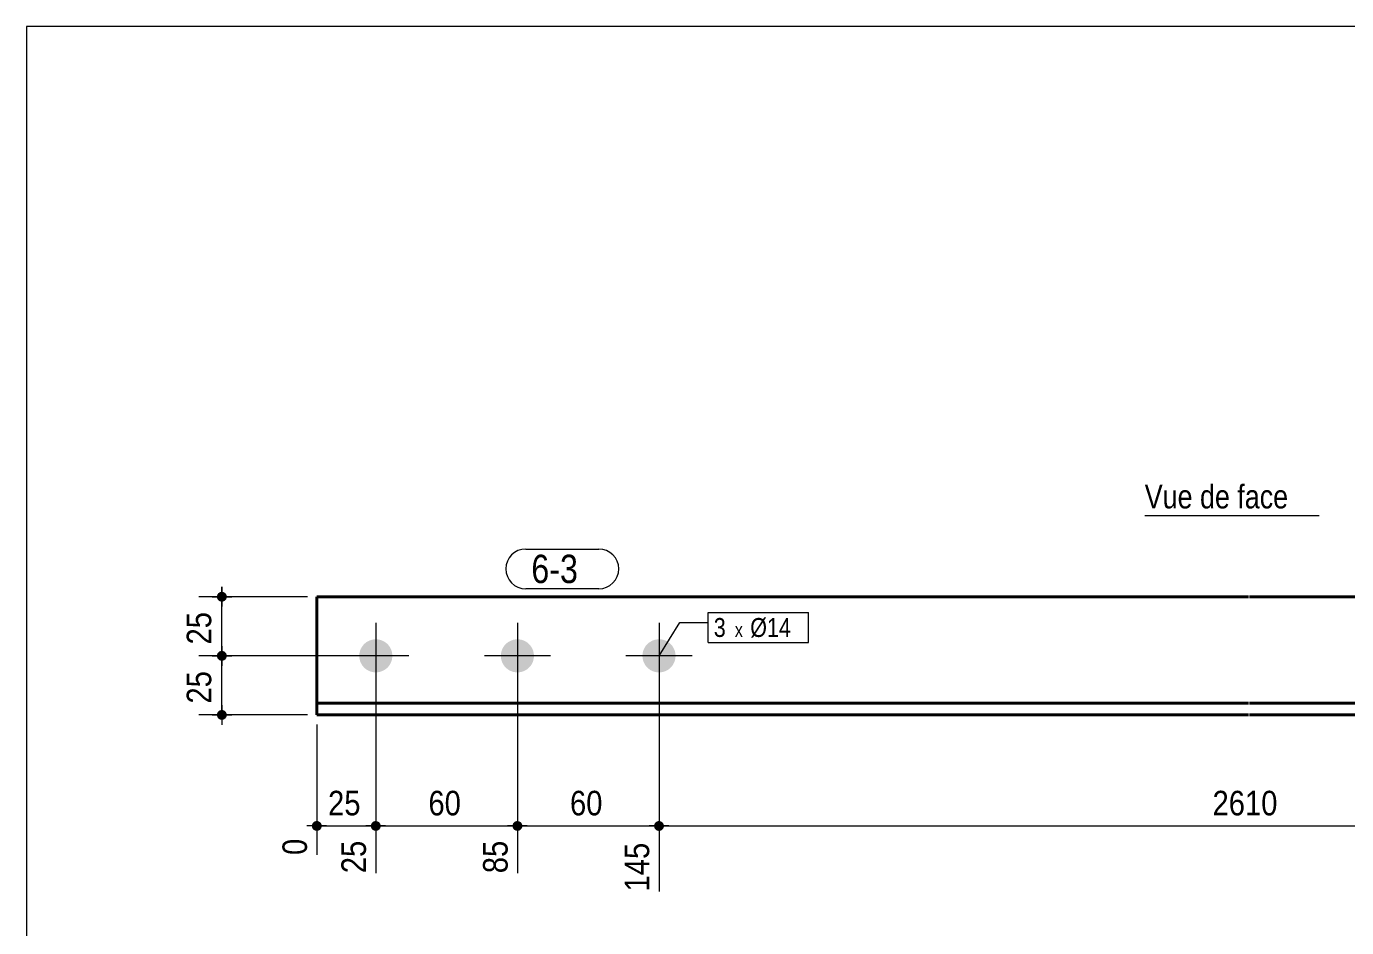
# Model space of a CAD drawing. Header units: millimetres. Extents: x 2 to 287, y 5 to 195.
# Drawn here: x 5 to 144.7, y 99.6 to 195 of the extents above; entities that cross this region are included whole.
import ezdxf

# ---------------------------------------------------------------- set-up
doc = ezdxf.new("R2010")
doc.units = ezdxf.units.MM
for name, color, linetype, lineweight in [('Autre type objet', 1, 'Continuous', 0), ('Boulon', 7, 'Continuous', 0), ('Cotation', 7, 'Continuous', 0), ('Désignation boulon', 3, 'Continuous', 0), ('Feuille dessin', 5, 'Continuous', 0), ('Piece', 2, 'Continuous', 0), ('Repère pièce', 3, 'Continuous', 0)]:
    doc.layers.add(name, color=color, linetype=linetype, lineweight=lineweight)
doc.styles.add('ARIAL', font='ARIAL.TTF')
doc.styles.add('COMIC_SANS_MS', font='COMIC.TTF')

# ---------------------------------------------------------------- blocks, each defined once
blk = doc.blocks.new('*A2')
at = {"layer": 'Boulon'}
for points in [[(42.02, 130.15), (42.06, 130.15), (42.1, 130.15), (42.14, 130.14), (42.19, 130.14), (42.23, 130.13), (42.27, 130.12), (42.31, 130.12), (42.36, 130.11), (42.4, 130.1), (42.44, 130.09), (42.48, 130.07), (42.52, 130.06), (42.56, 130.05), (42.6, 130.03), (42.64, 130.02), (42.68, 130), (42.72, 129.98), (42.76, 129.96), (42.8, 129.94), (42.84, 129.92), (42.87, 129.9), (42.91, 129.88), (42.94, 129.86), (42.98, 129.83), (43.02, 129.81), (43.05, 129.78), (43.08, 129.75), (43.12, 129.73), (43.15, 129.7), (43.18, 129.67), (43.21, 129.64), (43.24, 129.61), (43.27, 129.58), (43.3, 129.54), (43.33, 129.51), (43.35, 129.48), (43.38, 129.44), (43.4, 129.41), (43.43, 129.37), (43.45, 129.34), (43.47, 129.3), (43.5, 129.26), (43.52, 129.22), (43.54, 129.19), (43.55, 129.15), (43.57, 129.11), (43.59, 129.07), (43.61, 129.03), (43.62, 128.99), (43.63, 128.95), (43.65, 128.91), (43.66, 128.87), (43.67, 128.83), (43.68, 128.78), (43.69, 128.74), (43.7, 128.7), (43.7, 128.66), (43.71, 128.61), (43.71, 128.57), (43.72, 128.53), (43.72, 128.49), (43.72, 128.44), (43.72, 128.4), (43.72, 128.36), (43.72, 128.31), (43.72, 128.27), (43.71, 128.23), (43.71, 128.19), (43.7, 128.14), (43.7, 128.1), (43.69, 128.06), (43.68, 128.02), (43.67, 127.97), (43.66, 127.93), (43.65, 127.89), (43.63, 127.85), (43.62, 127.81), (43.61, 127.77), (43.59, 127.73), (43.57, 127.69), (43.55, 127.65), (43.54, 127.61), (43.52, 127.58), (43.5, 127.54), (43.47, 127.5), (43.45, 127.46), (43.43, 127.43), (43.4, 127.39), (43.38, 127.36), (43.35, 127.32), (43.33, 127.29), (43.3, 127.26), (43.27, 127.22), (43.24, 127.19), (43.21, 127.16), (43.18, 127.13), (43.15, 127.1), (43.12, 127.07), (43.08, 127.05), (43.05, 127.02), (43.02, 126.99), (42.98, 126.97), (42.94, 126.94), (42.91, 126.92), (42.87, 126.9), (42.84, 126.88), (42.8, 126.86), (42.76, 126.84), (42.72, 126.82), (42.68, 126.8), (42.64, 126.78), (42.6, 126.77), (42.56, 126.75), (42.52, 126.74), (42.48, 126.73), (42.44, 126.71), (42.4, 126.7), (42.36, 126.69), (42.31, 126.68), (42.27, 126.68), (42.23, 126.67), (42.19, 126.66), (42.14, 126.66), (42.1, 126.65), (42.06, 126.65), (42.02, 126.65), (41.97, 126.65), (41.93, 126.65), (41.89, 126.65), (41.84, 126.65), (41.8, 126.66), (41.76, 126.66), (41.72, 126.67), (41.67, 126.68), (41.63, 126.68), (41.59, 126.69), (41.55, 126.7), (41.51, 126.71), (41.46, 126.73), (41.42, 126.74), (41.38, 126.75), (41.34, 126.77), (41.3, 126.78), (41.26, 126.8), (41.22, 126.82), (41.19, 126.84), (41.15, 126.86), (41.11, 126.88), (41.07, 126.9), (41.04, 126.92), (41, 126.94), (40.96, 126.97), (40.93, 126.99), (40.9, 127.02), (40.86, 127.05), (40.83, 127.07), (40.8, 127.1), (40.77, 127.13), (40.74, 127.16), (40.71, 127.19), (40.68, 127.22), (40.65, 127.26), (40.62, 127.29), (40.59, 127.32), (40.57, 127.36), (40.54, 127.39), (40.52, 127.43), (40.49, 127.46), (40.47, 127.5), (40.45, 127.54), (40.43, 127.58), (40.41, 127.61), (40.39, 127.65), (40.37, 127.69), (40.36, 127.73), (40.34, 127.77), (40.32, 127.81), (40.31, 127.85), (40.3, 127.89), (40.29, 127.93), (40.27, 127.97), (40.27, 128.02), (40.26, 128.06), (40.25, 128.1), (40.24, 128.14), (40.24, 128.19), (40.23, 128.23), (40.23, 128.27), (40.22, 128.31), (40.22, 128.36), (40.22, 128.4), (40.22, 128.44), (40.22, 128.49), (40.23, 128.53), (40.23, 128.57), (40.24, 128.61), (40.24, 128.66), (40.25, 128.7), (40.26, 128.74), (40.27, 128.78), (40.27, 128.83), (40.29, 128.87), (40.3, 128.91), (40.31, 128.95), (40.32, 128.99), (40.34, 129.03), (40.36, 129.07), (40.37, 129.11), (40.39, 129.15), (40.41, 129.19), (40.43, 129.22), (40.45, 129.26), (40.47, 129.3), (40.49, 129.34), (40.52, 129.37), (40.54, 129.41), (40.57, 129.44), (40.59, 129.48), (40.62, 129.51), (40.65, 129.54), (40.68, 129.58), (40.71, 129.61), (40.74, 129.64), (40.77, 129.67), (40.8, 129.7), (40.83, 129.73), (40.86, 129.75), (40.9, 129.78), (40.93, 129.81), (40.96, 129.83), (41, 129.86), (41.04, 129.88), (41.07, 129.9), (41.11, 129.92), (41.15, 129.94), (41.19, 129.96), (41.22, 129.98), (41.26, 130), (41.3, 130.02), (41.34, 130.03), (41.38, 130.05), (41.42, 130.06), (41.46, 130.07), (41.51, 130.09), (41.55, 130.1), (41.59, 130.11), (41.63, 130.12), (41.67, 130.12), (41.72, 130.13), (41.76, 130.14), (41.8, 130.14), (41.84, 130.15), (41.89, 130.15), (41.93, 130.15), (41.97, 130.15)], [(57, 130.15), (57.04, 130.15), (57.08, 130.15), (57.13, 130.14), (57.17, 130.14), (57.21, 130.13), (57.26, 130.12), (57.3, 130.12), (57.34, 130.11), (57.38, 130.1), (57.42, 130.09), (57.46, 130.07), (57.5, 130.06), (57.55, 130.05), (57.59, 130.03), (57.63, 130.02), (57.67, 130), (57.7, 129.98), (57.74, 129.96), (57.78, 129.94), (57.82, 129.92), (57.86, 129.9), (57.89, 129.88), (57.93, 129.86), (57.96, 129.83), (58, 129.81), (58.03, 129.78), (58.07, 129.75), (58.1, 129.73), (58.13, 129.7), (58.16, 129.67), (58.19, 129.64), (58.22, 129.61), (58.25, 129.58), (58.28, 129.54), (58.31, 129.51), (58.34, 129.48), (58.36, 129.44), (58.39, 129.41), (58.41, 129.37), (58.43, 129.34), (58.46, 129.3), (58.48, 129.26), (58.5, 129.22), (58.52, 129.19), (58.54, 129.15), (58.56, 129.11), (58.57, 129.07), (58.59, 129.03), (58.6, 128.99), (58.62, 128.95), (58.63, 128.91), (58.64, 128.87), (58.65, 128.83), (58.66, 128.78), (58.67, 128.74), (58.68, 128.7), (58.69, 128.66), (58.69, 128.61), (58.7, 128.57), (58.7, 128.53), (58.7, 128.49), (58.71, 128.44), (58.71, 128.4), (58.71, 128.36), (58.7, 128.31), (58.7, 128.27), (58.7, 128.23), (58.69, 128.19), (58.69, 128.14), (58.68, 128.1), (58.67, 128.06), (58.66, 128.02), (58.65, 127.97), (58.64, 127.93), (58.63, 127.89), (58.62, 127.85), (58.6, 127.81), (58.59, 127.77), (58.57, 127.73), (58.56, 127.69), (58.54, 127.65), (58.52, 127.61), (58.5, 127.58), (58.48, 127.54), (58.46, 127.5), (58.43, 127.46), (58.41, 127.43), (58.39, 127.39), (58.36, 127.36), (58.34, 127.32), (58.31, 127.29), (58.28, 127.26), (58.25, 127.22), (58.22, 127.19), (58.19, 127.16), (58.16, 127.13), (58.13, 127.1), (58.1, 127.07), (58.07, 127.05), (58.03, 127.02), (58, 126.99), (57.96, 126.97), (57.93, 126.94), (57.89, 126.92), (57.86, 126.9), (57.82, 126.88), (57.78, 126.86), (57.74, 126.84), (57.7, 126.82), (57.67, 126.8), (57.63, 126.78), (57.59, 126.77), (57.55, 126.75), (57.5, 126.74), (57.46, 126.73), (57.42, 126.71), (57.38, 126.7), (57.34, 126.69), (57.3, 126.68), (57.26, 126.68), (57.21, 126.67), (57.17, 126.66), (57.13, 126.66), (57.08, 126.65), (57.04, 126.65), (57, 126.65), (56.96, 126.65), (56.91, 126.65), (56.87, 126.65), (56.83, 126.65), (56.78, 126.66), (56.74, 126.66), (56.7, 126.67), (56.66, 126.68), (56.61, 126.68), (56.57, 126.69), (56.53, 126.7), (56.49, 126.71), (56.45, 126.73), (56.41, 126.74), (56.37, 126.75), (56.33, 126.77), (56.29, 126.78), (56.25, 126.8), (56.21, 126.82), (56.17, 126.84), (56.13, 126.86), (56.09, 126.88), (56.06, 126.9), (56.02, 126.92), (55.98, 126.94), (55.95, 126.97), (55.91, 126.99), (55.88, 127.02), (55.85, 127.05), (55.81, 127.07), (55.78, 127.1), (55.75, 127.13), (55.72, 127.16), (55.69, 127.19), (55.66, 127.22), (55.63, 127.26), (55.6, 127.29), (55.58, 127.32), (55.55, 127.36), (55.53, 127.39), (55.5, 127.43), (55.48, 127.46), (55.45, 127.5), (55.43, 127.54), (55.41, 127.58), (55.39, 127.61), (55.37, 127.65), (55.36, 127.69), (55.34, 127.73), (55.32, 127.77), (55.31, 127.81), (55.29, 127.85), (55.28, 127.89), (55.27, 127.93), (55.26, 127.97), (55.25, 128.02), (55.24, 128.06), (55.23, 128.1), (55.22, 128.14), (55.22, 128.19), (55.21, 128.23), (55.21, 128.27), (55.21, 128.31), (55.21, 128.36), (55.21, 128.4), (55.21, 128.44), (55.21, 128.49), (55.21, 128.53), (55.21, 128.57), (55.22, 128.61), (55.22, 128.66), (55.23, 128.7), (55.24, 128.74), (55.25, 128.78), (55.26, 128.83), (55.27, 128.87), (55.28, 128.91), (55.29, 128.95), (55.31, 128.99), (55.32, 129.03), (55.34, 129.07), (55.36, 129.11), (55.37, 129.15), (55.39, 129.19), (55.41, 129.22), (55.43, 129.26), (55.45, 129.3), (55.48, 129.34), (55.5, 129.37), (55.53, 129.41), (55.55, 129.44), (55.58, 129.48), (55.6, 129.51), (55.63, 129.54), (55.66, 129.58), (55.69, 129.61), (55.72, 129.64), (55.75, 129.67), (55.78, 129.7), (55.81, 129.73), (55.85, 129.75), (55.88, 129.78), (55.91, 129.81), (55.95, 129.83), (55.98, 129.86), (56.02, 129.88), (56.06, 129.9), (56.09, 129.92), (56.13, 129.94), (56.17, 129.96), (56.21, 129.98), (56.25, 130), (56.29, 130.02), (56.33, 130.03), (56.37, 130.05), (56.41, 130.06), (56.45, 130.07), (56.49, 130.09), (56.53, 130.1), (56.57, 130.11), (56.61, 130.12), (56.66, 130.12), (56.7, 130.13), (56.74, 130.14), (56.78, 130.14), (56.83, 130.15), (56.87, 130.15), (56.91, 130.15), (56.96, 130.15)], [(71.98, 130.15), (72.03, 130.15), (72.07, 130.15), (72.11, 130.14), (72.15, 130.14), (72.2, 130.13), (72.24, 130.12), (72.28, 130.12), (72.32, 130.11), (72.36, 130.1), (72.41, 130.09), (72.45, 130.07), (72.49, 130.06), (72.53, 130.05), (72.57, 130.03), (72.61, 130.02), (72.65, 130), (72.69, 129.98), (72.73, 129.96), (72.76, 129.94), (72.8, 129.92), (72.84, 129.9), (72.88, 129.88), (72.91, 129.86), (72.95, 129.83), (72.98, 129.81), (73.02, 129.78), (73.05, 129.75), (73.08, 129.73), (73.11, 129.7), (73.15, 129.67), (73.18, 129.64), (73.21, 129.61), (73.24, 129.58), (73.26, 129.54), (73.29, 129.51), (73.32, 129.48), (73.35, 129.44), (73.37, 129.41), (73.39, 129.37), (73.42, 129.34), (73.44, 129.3), (73.46, 129.26), (73.48, 129.22), (73.5, 129.19), (73.52, 129.15), (73.54, 129.11), (73.56, 129.07), (73.57, 129.03), (73.59, 128.99), (73.6, 128.95), (73.61, 128.91), (73.63, 128.87), (73.64, 128.83), (73.65, 128.78), (73.66, 128.74), (73.66, 128.7), (73.67, 128.66), (73.68, 128.61), (73.68, 128.57), (73.68, 128.53), (73.69, 128.49), (73.69, 128.44), (73.69, 128.4), (73.69, 128.36), (73.69, 128.31), (73.68, 128.27), (73.68, 128.23), (73.68, 128.19), (73.67, 128.14), (73.66, 128.1), (73.66, 128.06), (73.65, 128.02), (73.64, 127.97), (73.63, 127.93), (73.61, 127.89), (73.6, 127.85), (73.59, 127.81), (73.57, 127.77), (73.56, 127.73), (73.54, 127.69), (73.52, 127.65), (73.5, 127.61), (73.48, 127.58), (73.46, 127.54), (73.44, 127.5), (73.42, 127.46), (73.39, 127.43), (73.37, 127.39), (73.35, 127.36), (73.32, 127.32), (73.29, 127.29), (73.26, 127.26), (73.24, 127.22), (73.21, 127.19), (73.18, 127.16), (73.15, 127.13), (73.11, 127.1), (73.08, 127.07), (73.05, 127.05), (73.02, 127.02), (72.98, 126.99), (72.95, 126.97), (72.91, 126.94), (72.88, 126.92), (72.84, 126.9), (72.8, 126.88), (72.76, 126.86), (72.73, 126.84), (72.69, 126.82), (72.65, 126.8), (72.61, 126.78), (72.57, 126.77), (72.53, 126.75), (72.49, 126.74), (72.45, 126.73), (72.41, 126.71), (72.36, 126.7), (72.32, 126.69), (72.28, 126.68), (72.24, 126.68), (72.2, 126.67), (72.15, 126.66), (72.11, 126.66), (72.07, 126.65), (72.03, 126.65), (71.98, 126.65), (71.94, 126.65), (71.9, 126.65), (71.85, 126.65), (71.81, 126.65), (71.77, 126.66), (71.73, 126.66), (71.68, 126.67), (71.64, 126.68), (71.6, 126.68), (71.56, 126.69), (71.51, 126.7), (71.47, 126.71), (71.43, 126.73), (71.39, 126.74), (71.35, 126.75), (71.31, 126.77), (71.27, 126.78), (71.23, 126.8), (71.19, 126.82), (71.15, 126.84), (71.11, 126.86), (71.08, 126.88), (71.04, 126.9), (71, 126.92), (70.97, 126.94), (70.93, 126.97), (70.9, 126.99), (70.86, 127.02), (70.83, 127.05), (70.8, 127.07), (70.76, 127.1), (70.73, 127.13), (70.7, 127.16), (70.67, 127.19), (70.64, 127.22), (70.61, 127.26), (70.59, 127.29), (70.56, 127.32), (70.53, 127.36), (70.51, 127.39), (70.48, 127.43), (70.46, 127.46), (70.44, 127.5), (70.42, 127.54), (70.4, 127.58), (70.38, 127.61), (70.36, 127.65), (70.34, 127.69), (70.32, 127.73), (70.31, 127.77), (70.29, 127.81), (70.28, 127.85), (70.26, 127.89), (70.25, 127.93), (70.24, 127.97), (70.23, 128.02), (70.22, 128.06), (70.22, 128.1), (70.21, 128.14), (70.2, 128.19), (70.2, 128.23), (70.19, 128.27), (70.19, 128.31), (70.19, 128.36), (70.19, 128.4), (70.19, 128.44), (70.19, 128.49), (70.19, 128.53), (70.2, 128.57), (70.2, 128.61), (70.21, 128.66), (70.22, 128.7), (70.22, 128.74), (70.23, 128.78), (70.24, 128.83), (70.25, 128.87), (70.26, 128.91), (70.28, 128.95), (70.29, 128.99), (70.31, 129.03), (70.32, 129.07), (70.34, 129.11), (70.36, 129.15), (70.38, 129.19), (70.4, 129.22), (70.42, 129.26), (70.44, 129.3), (70.46, 129.34), (70.48, 129.37), (70.51, 129.41), (70.53, 129.44), (70.56, 129.48), (70.59, 129.51), (70.61, 129.54), (70.64, 129.58), (70.67, 129.61), (70.7, 129.64), (70.73, 129.67), (70.76, 129.7), (70.8, 129.73), (70.83, 129.75), (70.86, 129.78), (70.9, 129.81), (70.93, 129.83), (70.97, 129.86), (71, 129.88), (71.04, 129.9), (71.08, 129.92), (71.11, 129.94), (71.15, 129.96), (71.19, 129.98), (71.23, 130), (71.27, 130.02), (71.31, 130.03), (71.35, 130.05), (71.39, 130.06), (71.43, 130.07), (71.47, 130.09), (71.51, 130.1), (71.56, 130.11), (71.6, 130.12), (71.64, 130.12), (71.68, 130.13), (71.73, 130.14), (71.77, 130.14), (71.81, 130.15), (71.85, 130.15), (71.9, 130.15), (71.94, 130.15)]]:
    blk.add_hatch(color=256, dxfattribs=at).paths.add_polyline_path(points, flags=17)
at = {"layer": 'Boulon', "linetype": 'Continuous', "lineweight": 0}
for p, q in [((41.97, 131.9), (41.97, 124.9)), ((56.96, 131.9), (56.96, 124.9)), ((71.94, 131.9), (71.94, 124.9)), ((45.47, 128.4), (38.47, 128.4)), ((60.46, 128.4), (53.46, 128.4)), ((75.44, 128.4), (68.44, 128.4))]:
    blk.add_line(p, q, dxfattribs=at)
blk = doc.blocks.new('*A3')
at = {"layer": 'Piece', "color": 2, "linetype": 'Continuous', "lineweight": 40}
for p, q in [((35.729997, 134.65), (35.729997, 122.15)), ((35.729997, 134.65), (134.311845, 134.65)), ((134.411845, 134.65), (232.995064, 134.65)), ((134.311845, 123.4), (35.729997, 123.4)), ((232.995064, 123.4), (134.411845, 123.4)), ((134.311845, 122.15), (35.729997, 122.15)), ((232.995064, 122.15), (134.411845, 122.15))]:
    blk.add_line(p, q, dxfattribs=at)
blk = doc.blocks.new('*A4')
at = {"layer": 'Feuille dessin', "linetype": 'Continuous', "lineweight": 0}
for p, q in [((282, 195), (5, 195)), ((5, 195), (5, 5))]:
    blk.add_line(p, q, dxfattribs=at)
blk = doc.blocks.new('*A9')
at = {"layer": 'Cotation'}
for points in [[(25.65, 127.88), (25.63, 127.88), (25.6, 127.89), (25.58, 127.89), (25.55, 127.9), (25.53, 127.9), (25.5, 127.91), (25.48, 127.92), (25.46, 127.93), (25.43, 127.94), (25.41, 127.95), (25.39, 127.97), (25.37, 127.98), (25.35, 128), (25.33, 128.01), (25.31, 128.03), (25.29, 128.05), (25.28, 128.07), (25.26, 128.09), (25.25, 128.11), (25.23, 128.13), (25.22, 128.15), (25.21, 128.18), (25.2, 128.2), (25.19, 128.22), (25.18, 128.25), (25.18, 128.27), (25.17, 128.3), (25.17, 128.32), (25.16, 128.35), (25.16, 128.37), (25.16, 128.4), (25.16, 128.43), (25.16, 128.45), (25.17, 128.48), (25.17, 128.5), (25.18, 128.53), (25.18, 128.55), (25.19, 128.58), (25.2, 128.6), (25.21, 128.62), (25.22, 128.65), (25.23, 128.67), (25.25, 128.69), (25.26, 128.71), (25.28, 128.73), (25.29, 128.75), (25.31, 128.77), (25.33, 128.79), (25.35, 128.8), (25.37, 128.82), (25.39, 128.83), (25.41, 128.85), (25.43, 128.86), (25.46, 128.87), (25.48, 128.88), (25.5, 128.89), (25.53, 128.9), (25.55, 128.9), (25.58, 128.91), (25.6, 128.91), (25.63, 128.92), (25.65, 128.92), (25.68, 128.92), (25.71, 128.92), (25.73, 128.92), (25.76, 128.91), (25.78, 128.91), (25.81, 128.9), (25.83, 128.9), (25.86, 128.89), (25.88, 128.88), (25.9, 128.87), (25.93, 128.86), (25.95, 128.85), (25.97, 128.83), (25.99, 128.82), (26.01, 128.8), (26.03, 128.79), (26.05, 128.77), (26.07, 128.75), (26.08, 128.73), (26.1, 128.71), (26.11, 128.69), (26.13, 128.67), (26.14, 128.65), (26.15, 128.62), (26.16, 128.6), (26.17, 128.58), (26.18, 128.55), (26.18, 128.53), (26.19, 128.5), (26.19, 128.48), (26.2, 128.45), (26.2, 128.43), (26.2, 128.4), (26.2, 128.37), (26.2, 128.35), (26.19, 128.32), (26.19, 128.3), (26.18, 128.27), (26.18, 128.25), (26.17, 128.22), (26.16, 128.2), (26.15, 128.18), (26.14, 128.15), (26.13, 128.13), (26.11, 128.11), (26.1, 128.09), (26.08, 128.07), (26.07, 128.05), (26.05, 128.03), (26.03, 128.01), (26.01, 128), (25.99, 127.98), (25.97, 127.97), (25.95, 127.95), (25.93, 127.94), (25.9, 127.93), (25.88, 127.92), (25.86, 127.91), (25.83, 127.9), (25.81, 127.9), (25.78, 127.89), (25.76, 127.89), (25.73, 127.88), (25.71, 127.88), (25.68, 127.88)], [(25.65, 121.63), (25.63, 121.63), (25.6, 121.64), (25.58, 121.64), (25.55, 121.65), (25.53, 121.65), (25.5, 121.66), (25.48, 121.67), (25.46, 121.68), (25.43, 121.69), (25.41, 121.7), (25.39, 121.72), (25.37, 121.73), (25.35, 121.75), (25.33, 121.76), (25.31, 121.78), (25.29, 121.8), (25.28, 121.82), (25.26, 121.84), (25.25, 121.86), (25.23, 121.88), (25.22, 121.9), (25.21, 121.93), (25.2, 121.95), (25.19, 121.97), (25.18, 122), (25.18, 122.02), (25.17, 122.05), (25.17, 122.07), (25.16, 122.1), (25.16, 122.12), (25.16, 122.15), (25.16, 122.18), (25.16, 122.2), (25.17, 122.23), (25.17, 122.25), (25.18, 122.28), (25.18, 122.3), (25.19, 122.33), (25.2, 122.35), (25.21, 122.37), (25.22, 122.4), (25.23, 122.42), (25.25, 122.44), (25.26, 122.46), (25.28, 122.48), (25.29, 122.5), (25.31, 122.52), (25.33, 122.54), (25.35, 122.55), (25.37, 122.57), (25.39, 122.58), (25.41, 122.6), (25.43, 122.61), (25.46, 122.62), (25.48, 122.63), (25.5, 122.64), (25.53, 122.65), (25.55, 122.65), (25.58, 122.66), (25.6, 122.66), (25.63, 122.67), (25.65, 122.67), (25.68, 122.67), (25.71, 122.67), (25.73, 122.67), (25.76, 122.66), (25.78, 122.66), (25.81, 122.65), (25.83, 122.65), (25.86, 122.64), (25.88, 122.63), (25.9, 122.62), (25.93, 122.61), (25.95, 122.6), (25.97, 122.58), (25.99, 122.57), (26.01, 122.55), (26.03, 122.54), (26.05, 122.52), (26.07, 122.5), (26.08, 122.48), (26.1, 122.46), (26.11, 122.44), (26.13, 122.42), (26.14, 122.4), (26.15, 122.37), (26.16, 122.35), (26.17, 122.33), (26.18, 122.3), (26.18, 122.28), (26.19, 122.25), (26.19, 122.23), (26.2, 122.2), (26.2, 122.18), (26.2, 122.15), (26.2, 122.12), (26.2, 122.1), (26.19, 122.07), (26.19, 122.05), (26.18, 122.02), (26.18, 122), (26.17, 121.97), (26.16, 121.95), (26.15, 121.93), (26.14, 121.9), (26.13, 121.88), (26.11, 121.86), (26.1, 121.84), (26.08, 121.82), (26.07, 121.8), (26.05, 121.78), (26.03, 121.76), (26.01, 121.75), (25.99, 121.73), (25.97, 121.72), (25.95, 121.7), (25.93, 121.69), (25.9, 121.68), (25.88, 121.67), (25.86, 121.66), (25.83, 121.65), (25.81, 121.65), (25.78, 121.64), (25.76, 121.64), (25.73, 121.63), (25.71, 121.63), (25.68, 121.63)]]:
    blk.add_hatch(color=256, dxfattribs=at).paths.add_polyline_path(points, flags=17)
at = {"layer": 'Cotation', "linetype": 'Continuous', "lineweight": 0}
for p, q in [((25.68, 129.44), (25.68, 127.36)), ((25.68, 128.4), (25.68, 129.44)), ((40.97, 128.4), (23.26, 128.4)), ((24.64, 128.4), (26.72, 128.4)), ((25.68, 122.15), (25.68, 128.4)), ((25.68, 123.19), (25.68, 121.11)), ((34.73, 122.15), (23.26, 122.15)), ((24.64, 122.15), (26.72, 122.15)), ((25.68, 122.15), (25.68, 121.11))]:
    blk.add_line(p, q, dxfattribs=at)
at = {"layer": 'Cotation'}
for p in [(25.68, 128.4), (25.68, 122.15)]:
    blk.add_point(p, dxfattribs=at)
at = {"layer": 'Cotation', "style": 'ARIAL', "width": 0.85}
blk.add_text('25', height=2.6, rotation=90.0002, dxfattribs=at).set_placement((24.56, 123.35))
blk = doc.blocks.new('*A10')
at = {"layer": 'Cotation'}
for points in [[(25.65, 134.13), (25.63, 134.13), (25.6, 134.14), (25.58, 134.14), (25.55, 134.15), (25.53, 134.15), (25.5, 134.16), (25.48, 134.17), (25.46, 134.18), (25.43, 134.19), (25.41, 134.2), (25.39, 134.22), (25.37, 134.23), (25.35, 134.25), (25.33, 134.26), (25.31, 134.28), (25.29, 134.3), (25.28, 134.32), (25.26, 134.34), (25.25, 134.36), (25.23, 134.38), (25.22, 134.4), (25.21, 134.43), (25.2, 134.45), (25.19, 134.47), (25.18, 134.5), (25.18, 134.52), (25.17, 134.55), (25.17, 134.57), (25.16, 134.6), (25.16, 134.62), (25.16, 134.65), (25.16, 134.68), (25.16, 134.7), (25.17, 134.73), (25.17, 134.75), (25.18, 134.78), (25.18, 134.8), (25.19, 134.83), (25.2, 134.85), (25.21, 134.87), (25.22, 134.9), (25.23, 134.92), (25.25, 134.94), (25.26, 134.96), (25.28, 134.98), (25.29, 135), (25.31, 135.02), (25.33, 135.04), (25.35, 135.05), (25.37, 135.07), (25.39, 135.08), (25.41, 135.1), (25.43, 135.11), (25.46, 135.12), (25.48, 135.13), (25.5, 135.14), (25.53, 135.15), (25.55, 135.15), (25.58, 135.16), (25.6, 135.16), (25.63, 135.17), (25.65, 135.17), (25.68, 135.17), (25.71, 135.17), (25.73, 135.17), (25.76, 135.16), (25.78, 135.16), (25.81, 135.15), (25.83, 135.15), (25.86, 135.14), (25.88, 135.13), (25.9, 135.12), (25.93, 135.11), (25.95, 135.1), (25.97, 135.08), (25.99, 135.07), (26.01, 135.05), (26.03, 135.04), (26.05, 135.02), (26.07, 135), (26.08, 134.98), (26.1, 134.96), (26.11, 134.94), (26.13, 134.92), (26.14, 134.9), (26.15, 134.87), (26.16, 134.85), (26.17, 134.83), (26.18, 134.8), (26.18, 134.78), (26.19, 134.75), (26.19, 134.73), (26.2, 134.7), (26.2, 134.68), (26.2, 134.65), (26.2, 134.62), (26.2, 134.6), (26.19, 134.57), (26.19, 134.55), (26.18, 134.52), (26.18, 134.5), (26.17, 134.47), (26.16, 134.45), (26.15, 134.43), (26.14, 134.4), (26.13, 134.38), (26.11, 134.36), (26.1, 134.34), (26.08, 134.32), (26.07, 134.3), (26.05, 134.28), (26.03, 134.26), (26.01, 134.25), (25.99, 134.23), (25.97, 134.22), (25.95, 134.2), (25.93, 134.19), (25.9, 134.18), (25.88, 134.17), (25.86, 134.16), (25.83, 134.15), (25.81, 134.15), (25.78, 134.14), (25.76, 134.14), (25.73, 134.13), (25.71, 134.13), (25.68, 134.13)], [(25.65, 127.88), (25.63, 127.88), (25.6, 127.89), (25.58, 127.89), (25.55, 127.9), (25.53, 127.9), (25.5, 127.91), (25.48, 127.92), (25.46, 127.93), (25.43, 127.94), (25.41, 127.95), (25.39, 127.97), (25.37, 127.98), (25.35, 128), (25.33, 128.01), (25.31, 128.03), (25.29, 128.05), (25.28, 128.07), (25.26, 128.09), (25.25, 128.11), (25.23, 128.13), (25.22, 128.15), (25.21, 128.18), (25.2, 128.2), (25.19, 128.22), (25.18, 128.25), (25.18, 128.27), (25.17, 128.3), (25.17, 128.32), (25.16, 128.35), (25.16, 128.37), (25.16, 128.4), (25.16, 128.43), (25.16, 128.45), (25.17, 128.48), (25.17, 128.5), (25.18, 128.53), (25.18, 128.55), (25.19, 128.58), (25.2, 128.6), (25.21, 128.62), (25.22, 128.65), (25.23, 128.67), (25.25, 128.69), (25.26, 128.71), (25.28, 128.73), (25.29, 128.75), (25.31, 128.77), (25.33, 128.79), (25.35, 128.8), (25.37, 128.82), (25.39, 128.83), (25.41, 128.85), (25.43, 128.86), (25.46, 128.87), (25.48, 128.88), (25.5, 128.89), (25.53, 128.9), (25.55, 128.9), (25.58, 128.91), (25.6, 128.91), (25.63, 128.92), (25.65, 128.92), (25.68, 128.92), (25.71, 128.92), (25.73, 128.92), (25.76, 128.91), (25.78, 128.91), (25.81, 128.9), (25.83, 128.9), (25.86, 128.89), (25.88, 128.88), (25.9, 128.87), (25.93, 128.86), (25.95, 128.85), (25.97, 128.83), (25.99, 128.82), (26.01, 128.8), (26.03, 128.79), (26.05, 128.77), (26.07, 128.75), (26.08, 128.73), (26.1, 128.71), (26.11, 128.69), (26.13, 128.67), (26.14, 128.65), (26.15, 128.62), (26.16, 128.6), (26.17, 128.58), (26.18, 128.55), (26.18, 128.53), (26.19, 128.5), (26.19, 128.48), (26.2, 128.45), (26.2, 128.43), (26.2, 128.4), (26.2, 128.37), (26.2, 128.35), (26.19, 128.32), (26.19, 128.3), (26.18, 128.27), (26.18, 128.25), (26.17, 128.22), (26.16, 128.2), (26.15, 128.18), (26.14, 128.15), (26.13, 128.13), (26.11, 128.11), (26.1, 128.09), (26.08, 128.07), (26.07, 128.05), (26.05, 128.03), (26.03, 128.01), (26.01, 128), (25.99, 127.98), (25.97, 127.97), (25.95, 127.95), (25.93, 127.94), (25.9, 127.93), (25.88, 127.92), (25.86, 127.91), (25.83, 127.9), (25.81, 127.9), (25.78, 127.89), (25.76, 127.89), (25.73, 127.88), (25.71, 127.88), (25.68, 127.88)]]:
    blk.add_hatch(color=256, dxfattribs=at).paths.add_polyline_path(points, flags=17)
at = {"layer": 'Cotation', "linetype": 'Continuous', "lineweight": 0}
for p, q in [((25.68, 135.69), (25.68, 133.61)), ((25.68, 134.65), (25.68, 135.69)), ((34.73, 134.65), (23.26, 134.65)), ((24.64, 134.65), (26.72, 134.65)), ((25.68, 128.4), (25.68, 134.65)), ((25.68, 129.44), (25.68, 127.36)), ((40.97, 128.4), (23.26, 128.4)), ((24.64, 128.4), (26.72, 128.4)), ((25.68, 128.4), (25.68, 127.36))]:
    blk.add_line(p, q, dxfattribs=at)
at = {"layer": 'Cotation'}
for p in [(25.68, 134.65), (25.68, 128.4)]:
    blk.add_point(p, dxfattribs=at)
at = {"layer": 'Cotation', "style": 'ARIAL', "width": 0.85}
blk.add_text('25', height=2.6, rotation=90.0002, dxfattribs=at).set_placement((24.56, 129.6))
blk = doc.blocks.new('*A13')
at = {"layer": 'Cotation'}
for points in [[(35.7, 109.88), (35.68, 109.88), (35.65, 109.89), (35.63, 109.89), (35.6, 109.9), (35.58, 109.9), (35.55, 109.91), (35.53, 109.92), (35.51, 109.93), (35.48, 109.94), (35.46, 109.95), (35.44, 109.97), (35.42, 109.98), (35.4, 110), (35.38, 110.01), (35.36, 110.03), (35.34, 110.05), (35.33, 110.07), (35.31, 110.09), (35.3, 110.11), (35.28, 110.13), (35.27, 110.15), (35.26, 110.18), (35.25, 110.2), (35.24, 110.22), (35.23, 110.25), (35.23, 110.27), (35.22, 110.3), (35.22, 110.32), (35.21, 110.35), (35.21, 110.37), (35.21, 110.4), (35.21, 110.43), (35.21, 110.45), (35.22, 110.48), (35.22, 110.5), (35.23, 110.53), (35.23, 110.55), (35.24, 110.58), (35.25, 110.6), (35.26, 110.62), (35.27, 110.65), (35.28, 110.67), (35.3, 110.69), (35.31, 110.71), (35.33, 110.73), (35.34, 110.75), (35.36, 110.77), (35.38, 110.79), (35.4, 110.8), (35.42, 110.82), (35.44, 110.83), (35.46, 110.85), (35.48, 110.86), (35.51, 110.87), (35.53, 110.88), (35.55, 110.89), (35.58, 110.9), (35.6, 110.9), (35.63, 110.91), (35.65, 110.91), (35.68, 110.92), (35.7, 110.92), (35.73, 110.92), (35.76, 110.92), (35.78, 110.92), (35.81, 110.91), (35.83, 110.91), (35.86, 110.9), (35.88, 110.9), (35.91, 110.89), (35.93, 110.88), (35.95, 110.87), (35.98, 110.86), (36, 110.85), (36.02, 110.83), (36.04, 110.82), (36.06, 110.8), (36.08, 110.79), (36.1, 110.77), (36.12, 110.75), (36.13, 110.73), (36.15, 110.71), (36.16, 110.69), (36.18, 110.67), (36.19, 110.65), (36.2, 110.62), (36.21, 110.6), (36.22, 110.58), (36.23, 110.55), (36.23, 110.53), (36.24, 110.5), (36.24, 110.48), (36.25, 110.45), (36.25, 110.43), (36.25, 110.4), (36.25, 110.37), (36.25, 110.35), (36.24, 110.32), (36.24, 110.3), (36.23, 110.27), (36.23, 110.25), (36.22, 110.22), (36.21, 110.2), (36.2, 110.18), (36.19, 110.15), (36.18, 110.13), (36.16, 110.11), (36.15, 110.09), (36.13, 110.07), (36.12, 110.05), (36.1, 110.03), (36.08, 110.01), (36.06, 110), (36.04, 109.98), (36.02, 109.97), (36, 109.95), (35.98, 109.94), (35.95, 109.93), (35.93, 109.92), (35.91, 109.91), (35.88, 109.9), (35.86, 109.9), (35.83, 109.89), (35.81, 109.89), (35.78, 109.88), (35.76, 109.88), (35.73, 109.88)], [(41.95, 109.88), (41.92, 109.88), (41.9, 109.89), (41.87, 109.89), (41.85, 109.9), (41.82, 109.9), (41.8, 109.91), (41.77, 109.92), (41.75, 109.93), (41.73, 109.94), (41.71, 109.95), (41.68, 109.97), (41.66, 109.98), (41.64, 110), (41.62, 110.01), (41.6, 110.03), (41.59, 110.05), (41.57, 110.07), (41.55, 110.09), (41.54, 110.11), (41.53, 110.13), (41.51, 110.15), (41.5, 110.18), (41.49, 110.2), (41.48, 110.22), (41.47, 110.25), (41.47, 110.27), (41.46, 110.3), (41.46, 110.32), (41.46, 110.35), (41.45, 110.37), (41.45, 110.4), (41.45, 110.43), (41.46, 110.45), (41.46, 110.48), (41.46, 110.5), (41.47, 110.53), (41.47, 110.55), (41.48, 110.58), (41.49, 110.6), (41.5, 110.62), (41.51, 110.65), (41.53, 110.67), (41.54, 110.69), (41.55, 110.71), (41.57, 110.73), (41.59, 110.75), (41.6, 110.77), (41.62, 110.79), (41.64, 110.8), (41.66, 110.82), (41.68, 110.83), (41.71, 110.85), (41.73, 110.86), (41.75, 110.87), (41.77, 110.88), (41.8, 110.89), (41.82, 110.9), (41.85, 110.9), (41.87, 110.91), (41.9, 110.91), (41.92, 110.92), (41.95, 110.92), (41.97, 110.92), (42, 110.92), (42.02, 110.92), (42.05, 110.91), (42.07, 110.91), (42.1, 110.9), (42.12, 110.9), (42.15, 110.89), (42.17, 110.88), (42.19, 110.87), (42.22, 110.86), (42.24, 110.85), (42.26, 110.83), (42.28, 110.82), (42.3, 110.8), (42.32, 110.79), (42.34, 110.77), (42.36, 110.75), (42.37, 110.73), (42.39, 110.71), (42.4, 110.69), (42.42, 110.67), (42.43, 110.65), (42.44, 110.62), (42.45, 110.6), (42.46, 110.58), (42.47, 110.55), (42.48, 110.53), (42.48, 110.5), (42.49, 110.48), (42.49, 110.45), (42.49, 110.43), (42.49, 110.4), (42.49, 110.37), (42.49, 110.35), (42.49, 110.32), (42.48, 110.3), (42.48, 110.27), (42.47, 110.25), (42.46, 110.22), (42.45, 110.2), (42.44, 110.18), (42.43, 110.15), (42.42, 110.13), (42.4, 110.11), (42.39, 110.09), (42.37, 110.07), (42.36, 110.05), (42.34, 110.03), (42.32, 110.01), (42.3, 110), (42.28, 109.98), (42.26, 109.97), (42.24, 109.95), (42.22, 109.94), (42.19, 109.93), (42.17, 109.92), (42.15, 109.91), (42.12, 109.9), (42.1, 109.9), (42.07, 109.89), (42.05, 109.89), (42.02, 109.88), (42, 109.88), (41.97, 109.88)]]:
    blk.add_hatch(color=256, dxfattribs=at).paths.add_polyline_path(points, flags=17)
at = {"layer": 'Cotation', "linetype": 'Continuous', "lineweight": 0}
for p, q in [((41.97, 127.4), (41.97, 105.4)), ((35.73, 121.15), (35.73, 107.33)), ((36.77, 110.4), (34.69, 110.4)), ((35.73, 110.4), (34.69, 110.4)), ((35.73, 111.44), (35.73, 109.36)), ((35.73, 110.4), (41.97, 110.4)), ((43.01, 110.4), (40.93, 110.4)), ((41.97, 111.44), (41.97, 109.36)), ((41.97, 110.4), (43.01, 110.4))]:
    blk.add_line(p, q, dxfattribs=at)
at = {"layer": 'Cotation'}
for p in [(35.73, 110.4), (41.97, 110.4)]:
    blk.add_point(p, dxfattribs=at)
at = {"layer": 'Cotation', "style": 'ARIAL', "width": 0.85}
blk.add_text('25', height=2.6, dxfattribs=at).set_placement((36.92, 111.52))
for s, p in [('0', (34.69, 107.33)), ('25', (40.93, 105.4))]:
    blk.add_text(s, height=2.6, rotation=90.0002, dxfattribs=at).set_placement(p)
blk = doc.blocks.new('*A14')
at = {"layer": 'Cotation'}
for points in [[(41.95, 109.88), (41.92, 109.88), (41.9, 109.89), (41.87, 109.89), (41.85, 109.9), (41.82, 109.9), (41.8, 109.91), (41.77, 109.92), (41.75, 109.93), (41.73, 109.94), (41.71, 109.95), (41.68, 109.97), (41.66, 109.98), (41.64, 110), (41.62, 110.01), (41.6, 110.03), (41.59, 110.05), (41.57, 110.07), (41.55, 110.09), (41.54, 110.11), (41.53, 110.13), (41.51, 110.15), (41.5, 110.18), (41.49, 110.2), (41.48, 110.22), (41.47, 110.25), (41.47, 110.27), (41.46, 110.3), (41.46, 110.32), (41.46, 110.35), (41.45, 110.37), (41.45, 110.4), (41.45, 110.43), (41.46, 110.45), (41.46, 110.48), (41.46, 110.5), (41.47, 110.53), (41.47, 110.55), (41.48, 110.58), (41.49, 110.6), (41.5, 110.62), (41.51, 110.65), (41.53, 110.67), (41.54, 110.69), (41.55, 110.71), (41.57, 110.73), (41.59, 110.75), (41.6, 110.77), (41.62, 110.79), (41.64, 110.8), (41.66, 110.82), (41.68, 110.83), (41.71, 110.85), (41.73, 110.86), (41.75, 110.87), (41.77, 110.88), (41.8, 110.89), (41.82, 110.9), (41.85, 110.9), (41.87, 110.91), (41.9, 110.91), (41.92, 110.92), (41.95, 110.92), (41.97, 110.92), (42, 110.92), (42.02, 110.92), (42.05, 110.91), (42.07, 110.91), (42.1, 110.9), (42.12, 110.9), (42.15, 110.89), (42.17, 110.88), (42.19, 110.87), (42.22, 110.86), (42.24, 110.85), (42.26, 110.83), (42.28, 110.82), (42.3, 110.8), (42.32, 110.79), (42.34, 110.77), (42.36, 110.75), (42.37, 110.73), (42.39, 110.71), (42.4, 110.69), (42.42, 110.67), (42.43, 110.65), (42.44, 110.62), (42.45, 110.6), (42.46, 110.58), (42.47, 110.55), (42.48, 110.53), (42.48, 110.5), (42.49, 110.48), (42.49, 110.45), (42.49, 110.43), (42.49, 110.4), (42.49, 110.37), (42.49, 110.35), (42.49, 110.32), (42.48, 110.3), (42.48, 110.27), (42.47, 110.25), (42.46, 110.22), (42.45, 110.2), (42.44, 110.18), (42.43, 110.15), (42.42, 110.13), (42.4, 110.11), (42.39, 110.09), (42.37, 110.07), (42.36, 110.05), (42.34, 110.03), (42.32, 110.01), (42.3, 110), (42.28, 109.98), (42.26, 109.97), (42.24, 109.95), (42.22, 109.94), (42.19, 109.93), (42.17, 109.92), (42.15, 109.91), (42.12, 109.9), (42.1, 109.9), (42.07, 109.89), (42.05, 109.89), (42.02, 109.88), (42, 109.88), (41.97, 109.88)], [(56.93, 109.88), (56.91, 109.88), (56.88, 109.89), (56.85, 109.89), (56.83, 109.9), (56.81, 109.9), (56.78, 109.91), (56.76, 109.92), (56.73, 109.93), (56.71, 109.94), (56.69, 109.95), (56.67, 109.97), (56.65, 109.98), (56.63, 110), (56.61, 110.01), (56.59, 110.03), (56.57, 110.05), (56.55, 110.07), (56.54, 110.09), (56.52, 110.11), (56.51, 110.13), (56.5, 110.15), (56.49, 110.18), (56.48, 110.2), (56.47, 110.22), (56.46, 110.25), (56.45, 110.27), (56.45, 110.3), (56.44, 110.32), (56.44, 110.35), (56.44, 110.37), (56.44, 110.4), (56.44, 110.43), (56.44, 110.45), (56.44, 110.48), (56.45, 110.5), (56.45, 110.53), (56.46, 110.55), (56.47, 110.58), (56.48, 110.6), (56.49, 110.62), (56.5, 110.65), (56.51, 110.67), (56.52, 110.69), (56.54, 110.71), (56.55, 110.73), (56.57, 110.75), (56.59, 110.77), (56.61, 110.79), (56.63, 110.8), (56.65, 110.82), (56.67, 110.83), (56.69, 110.85), (56.71, 110.86), (56.73, 110.87), (56.76, 110.88), (56.78, 110.89), (56.81, 110.9), (56.83, 110.9), (56.85, 110.91), (56.88, 110.91), (56.91, 110.92), (56.93, 110.92), (56.96, 110.92), (56.98, 110.92), (57.01, 110.92), (57.03, 110.91), (57.06, 110.91), (57.08, 110.9), (57.11, 110.9), (57.13, 110.89), (57.15, 110.88), (57.18, 110.87), (57.2, 110.86), (57.22, 110.85), (57.24, 110.83), (57.27, 110.82), (57.29, 110.8), (57.31, 110.79), (57.32, 110.77), (57.34, 110.75), (57.36, 110.73), (57.37, 110.71), (57.39, 110.69), (57.4, 110.67), (57.41, 110.65), (57.43, 110.62), (57.44, 110.6), (57.45, 110.58), (57.45, 110.55), (57.46, 110.53), (57.47, 110.5), (57.47, 110.48), (57.47, 110.45), (57.48, 110.43), (57.48, 110.4), (57.48, 110.37), (57.47, 110.35), (57.47, 110.32), (57.47, 110.3), (57.46, 110.27), (57.45, 110.25), (57.45, 110.22), (57.44, 110.2), (57.43, 110.18), (57.41, 110.15), (57.4, 110.13), (57.39, 110.11), (57.37, 110.09), (57.36, 110.07), (57.34, 110.05), (57.32, 110.03), (57.31, 110.01), (57.29, 110), (57.27, 109.98), (57.24, 109.97), (57.22, 109.95), (57.2, 109.94), (57.18, 109.93), (57.15, 109.92), (57.13, 109.91), (57.11, 109.9), (57.08, 109.9), (57.06, 109.89), (57.03, 109.89), (57.01, 109.88), (56.98, 109.88), (56.96, 109.88)]]:
    blk.add_hatch(color=256, dxfattribs=at).paths.add_polyline_path(points, flags=17)
at = {"layer": 'Cotation', "linetype": 'Continuous', "lineweight": 0}
for p, q in [((41.97, 127.4), (41.97, 105.4)), ((56.96, 127.4), (56.96, 105.4)), ((43.01, 110.4), (40.93, 110.4)), ((41.97, 110.4), (40.93, 110.4)), ((41.97, 111.44), (41.97, 109.36)), ((41.97, 110.4), (56.96, 110.4)), ((58, 110.4), (55.92, 110.4)), ((56.96, 111.44), (56.96, 109.36)), ((56.96, 110.4), (58, 110.4))]:
    blk.add_line(p, q, dxfattribs=at)
at = {"layer": 'Cotation'}
for p in [(41.97, 110.4), (56.96, 110.4)]:
    blk.add_point(p, dxfattribs=at)
at = {"layer": 'Cotation', "style": 'ARIAL', "width": 0.85}
blk.add_text('60', height=2.6, dxfattribs=at).set_placement((47.54, 111.52))
blk.add_text('85', height=2.6, rotation=90.0002, dxfattribs=at).set_placement((55.92, 105.4))
blk = doc.blocks.new('*A15')
at = {"layer": 'Cotation'}
for points in [[(56.93, 109.88), (56.91, 109.88), (56.88, 109.89), (56.85, 109.89), (56.83, 109.9), (56.81, 109.9), (56.78, 109.91), (56.76, 109.92), (56.73, 109.93), (56.71, 109.94), (56.69, 109.95), (56.67, 109.97), (56.65, 109.98), (56.63, 110), (56.61, 110.01), (56.59, 110.03), (56.57, 110.05), (56.55, 110.07), (56.54, 110.09), (56.52, 110.11), (56.51, 110.13), (56.5, 110.15), (56.49, 110.18), (56.48, 110.2), (56.47, 110.22), (56.46, 110.25), (56.45, 110.27), (56.45, 110.3), (56.44, 110.32), (56.44, 110.35), (56.44, 110.37), (56.44, 110.4), (56.44, 110.43), (56.44, 110.45), (56.44, 110.48), (56.45, 110.5), (56.45, 110.53), (56.46, 110.55), (56.47, 110.58), (56.48, 110.6), (56.49, 110.62), (56.5, 110.65), (56.51, 110.67), (56.52, 110.69), (56.54, 110.71), (56.55, 110.73), (56.57, 110.75), (56.59, 110.77), (56.61, 110.79), (56.63, 110.8), (56.65, 110.82), (56.67, 110.83), (56.69, 110.85), (56.71, 110.86), (56.73, 110.87), (56.76, 110.88), (56.78, 110.89), (56.81, 110.9), (56.83, 110.9), (56.85, 110.91), (56.88, 110.91), (56.91, 110.92), (56.93, 110.92), (56.96, 110.92), (56.98, 110.92), (57.01, 110.92), (57.03, 110.91), (57.06, 110.91), (57.08, 110.9), (57.11, 110.9), (57.13, 110.89), (57.15, 110.88), (57.18, 110.87), (57.2, 110.86), (57.22, 110.85), (57.24, 110.83), (57.27, 110.82), (57.29, 110.8), (57.31, 110.79), (57.32, 110.77), (57.34, 110.75), (57.36, 110.73), (57.37, 110.71), (57.39, 110.69), (57.4, 110.67), (57.41, 110.65), (57.43, 110.62), (57.44, 110.6), (57.45, 110.58), (57.45, 110.55), (57.46, 110.53), (57.47, 110.5), (57.47, 110.48), (57.47, 110.45), (57.48, 110.43), (57.48, 110.4), (57.48, 110.37), (57.47, 110.35), (57.47, 110.32), (57.47, 110.3), (57.46, 110.27), (57.45, 110.25), (57.45, 110.22), (57.44, 110.2), (57.43, 110.18), (57.41, 110.15), (57.4, 110.13), (57.39, 110.11), (57.37, 110.09), (57.36, 110.07), (57.34, 110.05), (57.32, 110.03), (57.31, 110.01), (57.29, 110), (57.27, 109.98), (57.24, 109.97), (57.22, 109.95), (57.2, 109.94), (57.18, 109.93), (57.15, 109.92), (57.13, 109.91), (57.11, 109.9), (57.08, 109.9), (57.06, 109.89), (57.03, 109.89), (57.01, 109.88), (56.98, 109.88), (56.96, 109.88)], [(71.91, 109.88), (71.89, 109.88), (71.86, 109.89), (71.84, 109.89), (71.81, 109.9), (71.79, 109.9), (71.76, 109.91), (71.74, 109.92), (71.72, 109.93), (71.69, 109.94), (71.67, 109.95), (71.65, 109.97), (71.63, 109.98), (71.61, 110), (71.59, 110.01), (71.57, 110.03), (71.55, 110.05), (71.54, 110.07), (71.52, 110.09), (71.51, 110.11), (71.49, 110.13), (71.48, 110.15), (71.47, 110.18), (71.46, 110.2), (71.45, 110.22), (71.44, 110.25), (71.44, 110.27), (71.43, 110.3), (71.43, 110.32), (71.42, 110.35), (71.42, 110.37), (71.42, 110.4), (71.42, 110.43), (71.42, 110.45), (71.43, 110.48), (71.43, 110.5), (71.44, 110.53), (71.44, 110.55), (71.45, 110.58), (71.46, 110.6), (71.47, 110.62), (71.48, 110.65), (71.49, 110.67), (71.51, 110.69), (71.52, 110.71), (71.54, 110.73), (71.55, 110.75), (71.57, 110.77), (71.59, 110.79), (71.61, 110.8), (71.63, 110.82), (71.65, 110.83), (71.67, 110.85), (71.69, 110.86), (71.72, 110.87), (71.74, 110.88), (71.76, 110.89), (71.79, 110.9), (71.81, 110.9), (71.84, 110.91), (71.86, 110.91), (71.89, 110.92), (71.91, 110.92), (71.94, 110.92), (71.96, 110.92), (71.99, 110.92), (72.02, 110.91), (72.04, 110.91), (72.07, 110.9), (72.09, 110.9), (72.11, 110.89), (72.14, 110.88), (72.16, 110.87), (72.18, 110.86), (72.21, 110.85), (72.23, 110.83), (72.25, 110.82), (72.27, 110.8), (72.29, 110.79), (72.31, 110.77), (72.32, 110.75), (72.34, 110.73), (72.36, 110.71), (72.37, 110.69), (72.39, 110.67), (72.4, 110.65), (72.41, 110.62), (72.42, 110.6), (72.43, 110.58), (72.44, 110.55), (72.44, 110.53), (72.45, 110.5), (72.45, 110.48), (72.46, 110.45), (72.46, 110.43), (72.46, 110.4), (72.46, 110.37), (72.46, 110.35), (72.45, 110.32), (72.45, 110.3), (72.44, 110.27), (72.44, 110.25), (72.43, 110.22), (72.42, 110.2), (72.41, 110.18), (72.4, 110.15), (72.39, 110.13), (72.37, 110.11), (72.36, 110.09), (72.34, 110.07), (72.32, 110.05), (72.31, 110.03), (72.29, 110.01), (72.27, 110), (72.25, 109.98), (72.23, 109.97), (72.21, 109.95), (72.18, 109.94), (72.16, 109.93), (72.14, 109.92), (72.11, 109.91), (72.09, 109.9), (72.07, 109.9), (72.04, 109.89), (72.02, 109.89), (71.99, 109.88), (71.96, 109.88), (71.94, 109.88)]]:
    blk.add_hatch(color=256, dxfattribs=at).paths.add_polyline_path(points, flags=17)
at = {"layer": 'Cotation', "linetype": 'Continuous', "lineweight": 0}
for p, q in [((56.96, 127.4), (56.96, 105.4)), ((71.94, 127.4), (71.94, 103.47)), ((58, 110.4), (55.92, 110.4)), ((56.96, 110.4), (55.92, 110.4)), ((56.96, 111.44), (56.96, 109.36)), ((56.96, 110.4), (71.94, 110.4)), ((72.98, 110.4), (70.9, 110.4)), ((71.94, 111.44), (71.94, 109.36)), ((71.94, 110.4), (72.98, 110.4))]:
    blk.add_line(p, q, dxfattribs=at)
at = {"layer": 'Cotation'}
for p in [(56.96, 110.4), (71.94, 110.4)]:
    blk.add_point(p, dxfattribs=at)
at = {"layer": 'Cotation', "style": 'ARIAL', "width": 0.85}
blk.add_text('60', height=2.6, dxfattribs=at).set_placement((62.52, 111.52))
blk.add_text('145', height=2.6, rotation=90.0002, dxfattribs=at).set_placement((70.9, 103.47))
blk = doc.blocks.new('*A16')
at = {"layer": 'Cotation'}
for points in [[(71.91, 109.88), (71.89, 109.88), (71.86, 109.89), (71.84, 109.89), (71.81, 109.9), (71.79, 109.9), (71.76, 109.91), (71.74, 109.92), (71.72, 109.93), (71.69, 109.94), (71.67, 109.95), (71.65, 109.97), (71.63, 109.98), (71.61, 110), (71.59, 110.01), (71.57, 110.03), (71.55, 110.05), (71.54, 110.07), (71.52, 110.09), (71.51, 110.11), (71.49, 110.13), (71.48, 110.15), (71.47, 110.18), (71.46, 110.2), (71.45, 110.22), (71.44, 110.25), (71.44, 110.27), (71.43, 110.3), (71.43, 110.32), (71.42, 110.35), (71.42, 110.37), (71.42, 110.4), (71.42, 110.43), (71.42, 110.45), (71.43, 110.48), (71.43, 110.5), (71.44, 110.53), (71.44, 110.55), (71.45, 110.58), (71.46, 110.6), (71.47, 110.62), (71.48, 110.65), (71.49, 110.67), (71.51, 110.69), (71.52, 110.71), (71.54, 110.73), (71.55, 110.75), (71.57, 110.77), (71.59, 110.79), (71.61, 110.8), (71.63, 110.82), (71.65, 110.83), (71.67, 110.85), (71.69, 110.86), (71.72, 110.87), (71.74, 110.88), (71.76, 110.89), (71.79, 110.9), (71.81, 110.9), (71.84, 110.91), (71.86, 110.91), (71.89, 110.92), (71.91, 110.92), (71.94, 110.92), (71.96, 110.92), (71.99, 110.92), (72.02, 110.91), (72.04, 110.91), (72.07, 110.9), (72.09, 110.9), (72.11, 110.89), (72.14, 110.88), (72.16, 110.87), (72.18, 110.86), (72.21, 110.85), (72.23, 110.83), (72.25, 110.82), (72.27, 110.8), (72.29, 110.79), (72.31, 110.77), (72.32, 110.75), (72.34, 110.73), (72.36, 110.71), (72.37, 110.69), (72.39, 110.67), (72.4, 110.65), (72.41, 110.62), (72.42, 110.6), (72.43, 110.58), (72.44, 110.55), (72.44, 110.53), (72.45, 110.5), (72.45, 110.48), (72.46, 110.45), (72.46, 110.43), (72.46, 110.4), (72.46, 110.37), (72.46, 110.35), (72.45, 110.32), (72.45, 110.3), (72.44, 110.27), (72.44, 110.25), (72.43, 110.22), (72.42, 110.2), (72.41, 110.18), (72.4, 110.15), (72.39, 110.13), (72.37, 110.11), (72.36, 110.09), (72.34, 110.07), (72.32, 110.05), (72.31, 110.03), (72.29, 110.01), (72.27, 110), (72.25, 109.98), (72.23, 109.97), (72.21, 109.95), (72.18, 109.94), (72.16, 109.93), (72.14, 109.92), (72.11, 109.91), (72.09, 109.9), (72.07, 109.9), (72.04, 109.89), (72.02, 109.89), (71.99, 109.88), (71.96, 109.88), (71.94, 109.88)], [(196.76, 109.88), (196.73, 109.88), (196.71, 109.89), (196.68, 109.89), (196.66, 109.9), (196.63, 109.9), (196.61, 109.91), (196.59, 109.92), (196.56, 109.93), (196.54, 109.94), (196.52, 109.95), (196.5, 109.97), (196.47, 109.98), (196.45, 110), (196.44, 110.01), (196.42, 110.03), (196.4, 110.05), (196.38, 110.07), (196.37, 110.09), (196.35, 110.11), (196.34, 110.13), (196.33, 110.15), (196.31, 110.18), (196.3, 110.2), (196.29, 110.22), (196.29, 110.25), (196.28, 110.27), (196.27, 110.3), (196.27, 110.32), (196.27, 110.35), (196.26, 110.37), (196.26, 110.4), (196.26, 110.43), (196.27, 110.45), (196.27, 110.48), (196.27, 110.5), (196.28, 110.53), (196.29, 110.55), (196.29, 110.58), (196.3, 110.6), (196.31, 110.62), (196.33, 110.65), (196.34, 110.67), (196.35, 110.69), (196.37, 110.71), (196.38, 110.73), (196.4, 110.75), (196.42, 110.77), (196.44, 110.79), (196.45, 110.8), (196.47, 110.82), (196.5, 110.83), (196.52, 110.85), (196.54, 110.86), (196.56, 110.87), (196.59, 110.88), (196.61, 110.89), (196.63, 110.9), (196.66, 110.9), (196.68, 110.91), (196.71, 110.91), (196.73, 110.92), (196.76, 110.92), (196.78, 110.92), (196.81, 110.92), (196.84, 110.92), (196.86, 110.91), (196.89, 110.91), (196.91, 110.9), (196.94, 110.9), (196.96, 110.89), (196.98, 110.88), (197.01, 110.87), (197.03, 110.86), (197.05, 110.85), (197.07, 110.83), (197.09, 110.82), (197.11, 110.8), (197.13, 110.79), (197.15, 110.77), (197.17, 110.75), (197.19, 110.73), (197.2, 110.71), (197.22, 110.69), (197.23, 110.67), (197.24, 110.65), (197.25, 110.62), (197.26, 110.6), (197.27, 110.58), (197.28, 110.55), (197.29, 110.53), (197.29, 110.5), (197.3, 110.48), (197.3, 110.45), (197.3, 110.43), (197.3, 110.4), (197.3, 110.37), (197.3, 110.35), (197.3, 110.32), (197.29, 110.3), (197.29, 110.27), (197.28, 110.25), (197.27, 110.22), (197.26, 110.2), (197.25, 110.18), (197.24, 110.15), (197.23, 110.13), (197.22, 110.11), (197.2, 110.09), (197.19, 110.07), (197.17, 110.05), (197.15, 110.03), (197.13, 110.01), (197.11, 110), (197.09, 109.98), (197.07, 109.97), (197.05, 109.95), (197.03, 109.94), (197.01, 109.93), (196.98, 109.92), (196.96, 109.91), (196.94, 109.9), (196.91, 109.9), (196.89, 109.89), (196.86, 109.89), (196.84, 109.88), (196.81, 109.88), (196.78, 109.88)]]:
    blk.add_hatch(color=256, dxfattribs=at).paths.add_polyline_path(points, flags=17)
at = {"layer": 'Cotation', "linetype": 'Continuous', "lineweight": 0}
for p, q in [((71.94, 127.4), (71.94, 103.47)), ((196.78, 127.4), (196.78, 101.55)), ((72.98, 110.4), (70.9, 110.4)), ((71.94, 110.4), (70.9, 110.4)), ((71.94, 111.44), (71.94, 109.36)), ((71.94, 110.4), (196.78, 110.4)), ((197.82, 110.4), (195.74, 110.4)), ((196.78, 111.44), (196.78, 109.36)), ((196.78, 110.4), (197.82, 110.4))]:
    blk.add_line(p, q, dxfattribs=at)
at = {"layer": 'Cotation'}
for p in [(71.94, 110.4), (196.78, 110.4)]:
    blk.add_point(p, dxfattribs=at)
at = {"layer": 'Cotation', "style": 'ARIAL', "width": 0.85}
blk.add_text('2610', height=2.6, dxfattribs=at).set_placement((130.51, 111.52))
blk.add_text('2755', height=2.6, rotation=90.0002, dxfattribs=at).set_placement((195.74, 101.55))
blk = doc.blocks.new('*A21')
at = {"layer": 'Désignation boulon', "linetype": 'Continuous', "lineweight": 0}
for p, q in [((77.135463, 133), (87.751088, 133)), ((77.135463, 129.8), (77.135463, 133)), ((87.751088, 129.8), (87.751088, 133)), ((71.939463, 128.4), (74.135463, 131.933333)), ((74.135463, 131.933333), (77.135463, 131.933333)), ((77.135463, 129.8), (87.751088, 129.8))]:
    blk.add_line(p, q, dxfattribs=at)
at = {"layer": 'Désignation boulon', "style": 'COMIC_SANS_MS', "width": 0.85}
for s, height, p in [('3', 2, (77.735463, 130.4)), ('x', 1.5, (79.963393, 130.4)), ('Ø14', 2, (81.594057, 130.4))]:
    blk.add_text(s, height=height, dxfattribs=at).set_placement(p)
blk = doc.blocks.new('*A22')
at = {"layer": 'Repère pièce', "linetype": 'Continuous', "lineweight": 0}
for p, q in [((57.829997, 139.7), (65.579313, 139.7)), ((65.579313, 135.5), (57.829997, 135.5))]:
    blk.add_line(p, q, dxfattribs=at)
for centre, start, end in [((57.829997, 137.6), 90, 270), ((65.579313, 137.6), 270, 90)]:
    blk.add_arc(centre, 2.1, start, end, dxfattribs=at)
at = {"layer": 'Repère pièce', "style": 'COMIC_SANS_MS', "width": 0.85}
blk.add_text('6-3', height=3, dxfattribs=at).set_placement((58.429997, 136.1))
blk = doc.blocks.new('*A23')
at = {"layer": 'Autre type objet', "linetype": 'Continuous', "lineweight": 0}
blk.add_line((123.338809, 143.25), (141.781191, 143.25), dxfattribs=at)
at = {"layer": 'Autre type objet', "style": 'COMIC_SANS_MS', "width": 0.85}
blk.add_text('Vue de face', height=2.5, dxfattribs=at).set_placement((123.338809, 144))

msp = doc.modelspace()

# ---------------------------------------------------------------- block references
at = {"lineweight": 0}
for name in ['*A4', '*A23', '*A22', '*A10', '*A3', '*A21', '*A2', '*A9', '*A13', '*A14', '*A15', '*A16']:
    msp.add_blockref(name, (0, 0), dxfattribs=at)

doc.saveas('drawing.dxf')
